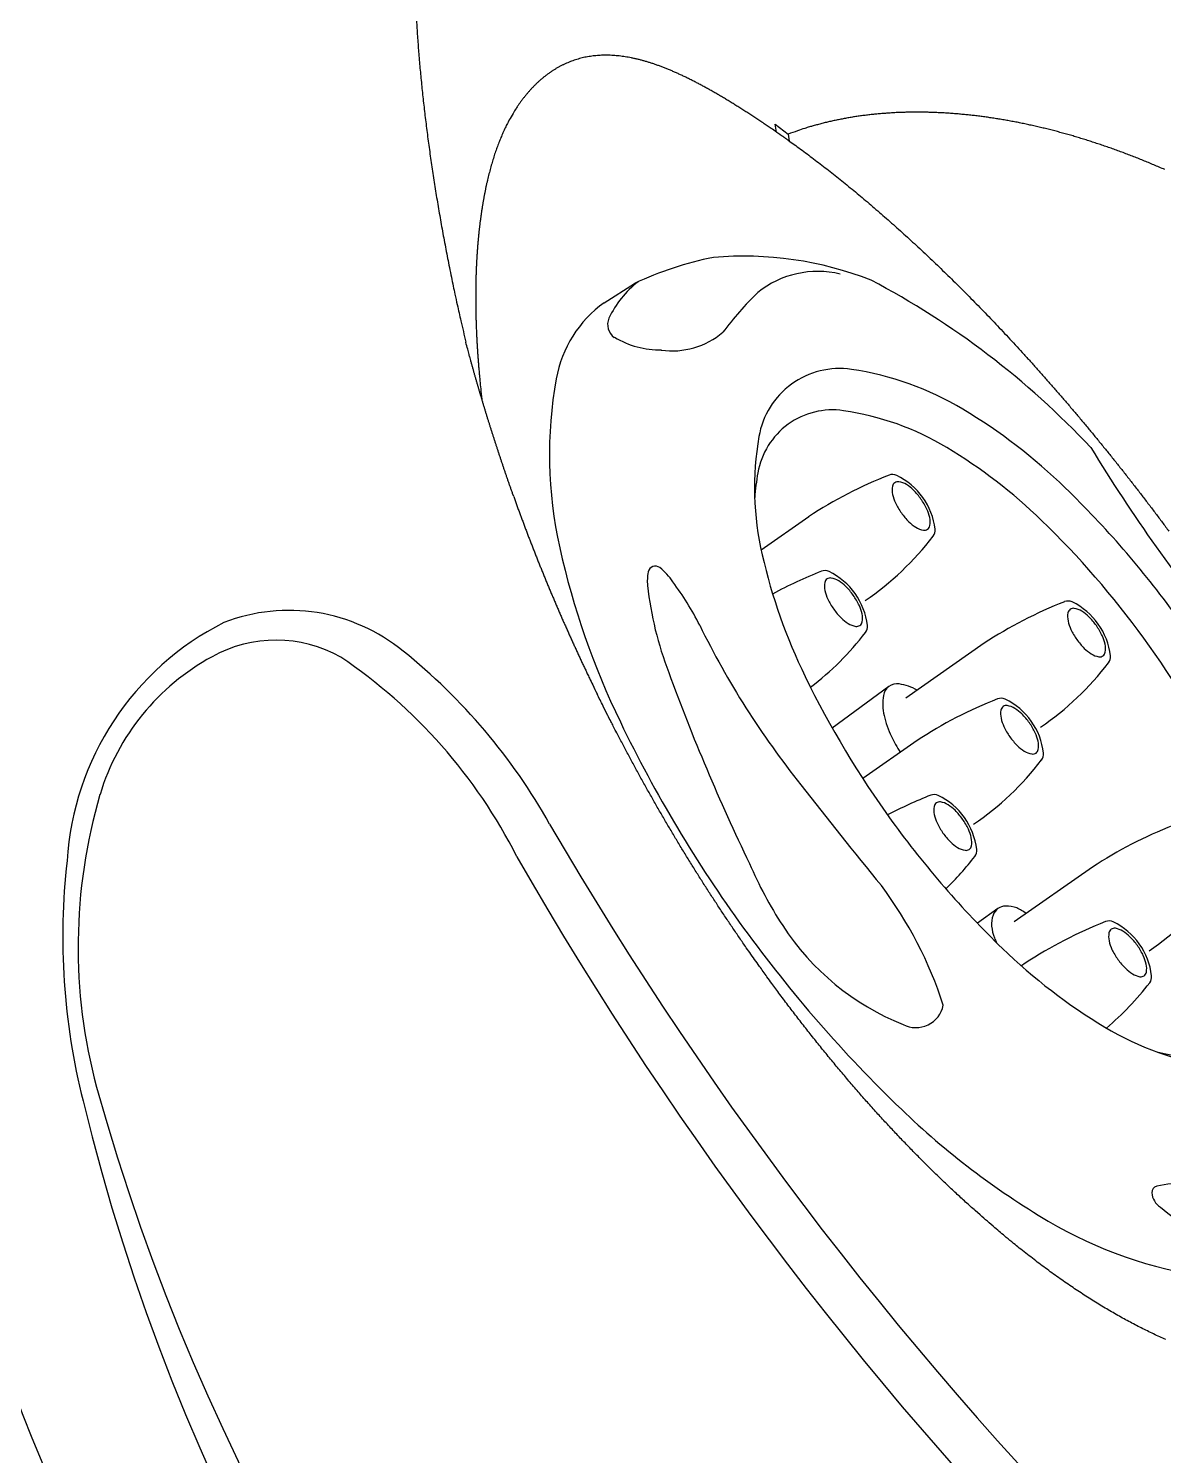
# Model space of a CAD drawing. Extents: x 649 to 723, y 631 to 778.
# Drawn here: x 654.48 to 659.89, y 658.91 to 665.7 of the extents above; entities that cross this region are included whole.
import ezdxf

# ---------------------------------------------------------------- set-up
doc = ezdxf.new("R2010")
doc.units = 0
doc.header["$MEASUREMENT"] = 0
doc.layers.add('1', color=4, linetype='Continuous')
doc.layers.add('204', color=7, linetype='Continuous')

# ---------------------------------------------------------------- blocks, each defined once
blk = doc.blocks.new('GATLING')
at = {"layer": '1', "color": 2}
for p, q in [((1.2106, 2.8), (1.3818, 2.7892)), ((1.2106, -2.8), (1.3218, -2.7936))]:
    blk.add_line(p, q, dxfattribs=at)
at = {"layer": '1', "color": 3}
for p, q in [((1.4006, 1.4034), (1.1242, 1.408)), ((1.2354, 0.5252), (0.9005, 0.5228)), ((1.7225, 0.4254), (1.2682, 0.4329)), ((1.1928, 0.238), (0.8771, 0.2432)), ((1.0344, -0.6359), (0.9142, -0.6349)), ((1.5147, -0.7399), (1.0604, -0.7325)), ((0.9865, -0.9222), (0.9644, -0.9219))]:
    blk.add_line(p, q, dxfattribs=at)
at = {"layer": '1', "color": 2}
blk.add_lwpolyline([(1.2106, 2.8, 0.193348), (0.8139, 2.6406, 0.100017), (0.3546, 1.9799, 0.057784), (0.1012, 1.1389, 0.044332), (0, 0, 0.044332), (0.1012, -1.1389, 0.057784), (0.3546, -1.9799, 0.100017), (0.8139, -2.6406, 0.193348), (1.2106, -2.8, 0.193348)], format="xyb", dxfattribs=at)
blk.add_lwpolyline([(2.5396, -0.002, 0.043581), (2.4698, 0.7973, 0.056954), (2.2952, 1.3868, 0.099412), (1.9774, 1.8512, 0.195606), (1.7051, 1.962, 0.195606), (1.4327, 1.8512, 0.099412), (1.115, 1.3868, 0.056954), (0.9403, 0.7973, 0.043581), (0.8705, -0.002, 0.043581), (0.9403, -0.8014, 0.056954), (1.115, -1.3908, 0.099412), (1.4327, -1.8553, 0.195606), (1.7051, -1.9661, 0.195606), (1.9774, -1.8553, 0.099412), (2.2952, -1.3908, 0.056954), (2.4698, -0.8014, 0.043581)], format="xyb", close=True, dxfattribs=at)
at = {"layer": '1', "color": 3}
for points in [[(2.3523, -0.002, 0.043581), (2.2876, 0.7382, 0.056954), (2.1259, 1.2842, 0.099412), (1.8316, 1.7143, 0.195606), (1.5794, 1.817, 0.195606), (1.3271, 1.7143, 0.022381), (1.2461, 1.628, 0.056954)], [(1.2354, 0.5252, 0.196601), (1.1892, 0.5063, 0.099139), (1.135, 0.4266, 0.056591), (1.1053, 0.3256, 0.027173), (1.0951, 0.2396, 0.043254)], [(1.3336, 0.4318, 0.093296), (1.2817, 0.5063, 0.196601), (1.2354, 0.5252, 0.196601)], [(1.2461, -1.632, 0.022381), (1.3271, -1.7184, 0.195606), (1.5794, -1.821, 0.195606), (1.8316, -1.7184, 0.099412), (2.1259, -1.2883, 0.056954), (2.2876, -0.7423, 0.043581), (2.3523, -0.002, 0.043581)], [(1.1293, -0.7336, 0.069632), (1.1083, -0.6856, 0.107057), (1.0713, -0.6471, 0.149849), (1.0344, -0.6359, 0.149849), (0.9976, -0.6473, 0.107057), (0.9608, -0.686, 0.075377), (0.9389, -0.7383, 0.023026), (0.9338, -0.7634, 0.062151)]]:
    blk.add_lwpolyline(points, format="xyb", dxfattribs=at)
for points in [[(1.8238, 1.0229, 0.196744), (1.8425, 1.0303, 0.0991), (1.8647, 1.0621, 0.056539), (1.8771, 1.1026, 0.043208), (1.8826, 1.1576, 0.043208), (1.8785, 1.2128, 0.056539), (1.867, 1.2536, 0.0991), (1.8457, 1.286, 0.196744), (1.8272, 1.2938, 0.196744), (1.8085, 1.2864, 0.0991), (1.7864, 1.2546, 0.056539), (1.7739, 1.2141, 0.043208), (1.7685, 1.159, 0.043208), (1.7726, 1.1038, 0.056539), (1.784, 1.0631, 0.0991), (1.8054, 1.0307, 0.196744)], [(1.2941, 0.8413, 0.196744), (1.3127, 0.8487, 0.0991), (1.3349, 0.8805, 0.056539), (1.3473, 0.921, 0.043208), (1.3528, 0.9761, 0.043208), (1.3487, 1.0313, 0.056539), (1.3373, 1.0721, 0.0991), (1.3159, 1.1044, 0.196744), (1.2974, 1.1123, 0.196744), (1.2787, 1.1049, 0.0991), (1.2566, 1.0731, 0.056539), (1.2441, 1.0326, 0.043208), (1.2387, 0.9775, 0.043208), (1.2428, 0.9223, 0.056539), (1.2542, 0.8815, 0.0991), (1.2756, 0.8492, 0.196744)], [(2.1458, 0.0449, 0.196744), (2.1645, 0.0523, 0.0991), (2.1866, 0.0841, 0.056539), (2.1991, 0.1246, 0.043208), (2.2045, 0.1796, 0.043208), (2.2004, 0.2349, 0.056539), (2.189, 0.2756, 0.0991), (2.1676, 0.308, 0.196744), (2.1492, 0.3158, 0.196744), (2.1305, 0.3084, 0.0991), (2.1083, 0.2766, 0.056539), (2.0959, 0.2361, 0.043208), (2.0904, 0.1811, 0.043208), (2.0945, 0.1259, 0.056539), (2.106, 0.0851, 0.0991), (2.1273, 0.0527, 0.196744)], [(1.616, -0.1425, 0.196744), (1.6347, -0.1351, 0.0991), (1.6569, -0.1033, 0.056539), (1.6693, -0.0628, 0.043208), (1.6748, -0.0078, 0.043208), (1.6707, 0.0475, 0.056539), (1.6592, 0.0882, 0.0991), (1.6379, 0.1206, 0.196744), (1.6194, 0.1284, 0.196744), (1.6007, 0.121, 0.0991), (1.5785, 0.0892, 0.056539), (1.5661, 0.0487, 0.043208), (1.5606, -0.0063, 0.043208), (1.5647, -0.0615, 0.056539), (1.5762, -0.1023, 0.0991), (1.5975, -0.1347, 0.196744)], [(1.0892, -0.327, 0.196744), (1.1079, -0.3196, 0.0991), (1.13, -0.2878, 0.056539), (1.1424, -0.2473, 0.043208), (1.1479, -0.1922, 0.043208), (1.1438, -0.137, 0.056539), (1.1324, -0.0962, 0.0991), (1.111, -0.0639, 0.196744), (1.0925, -0.0561, 0.196744), (1.0738, -0.0634, 0.0991), (1.0517, -0.0952, 0.056539), (1.0393, -0.1357, 0.043208), (1.0338, -0.1908, 0.043208), (1.0379, -0.246, 0.056539), (1.0493, -0.2868, 0.0991), (1.0707, -0.3191, 0.196744)], [(1.938, -1.1205, 0.196744), (1.9567, -1.1131, 0.0991), (1.9788, -1.0813, 0.056539), (1.9913, -1.0408, 0.043208), (1.9967, -0.9857, 0.043208), (1.9926, -0.9305, 0.056539), (1.9812, -0.8897, 0.0991), (1.9598, -0.8574, 0.196744), (1.9413, -0.8496, 0.196744), (1.9227, -0.857, 0.0991), (1.9005, -0.8888, 0.056539), (1.8881, -0.9292, 0.043208), (1.8826, -0.9843, 0.043208), (1.8867, -1.0395, 0.056539), (1.8981, -1.0803, 0.0991), (1.9195, -1.1127, 0.196744)], [(1.4097, -1.3028, 0.196744), (1.4284, -1.2954, 0.0991), (1.4506, -1.2636, 0.056539), (1.463, -1.2231, 0.043208), (1.4685, -1.168, 0.043208), (1.4644, -1.1128, 0.056539), (1.4529, -1.072, 0.0991), (1.4316, -1.0397, 0.196744), (1.4131, -1.0319, 0.196744), (1.3944, -1.0392, 0.0991), (1.3723, -1.071, 0.056539), (1.3598, -1.1115, 0.043208), (1.3544, -1.1666, 0.043208), (1.3585, -1.2218, 0.056539), (1.3699, -1.2626, 0.0991), (1.3913, -1.2949, 0.196744)]]:
    blk.add_lwpolyline(points, format="xyb", close=True, dxfattribs=at)
for centre, radius, start, end in [((1.4178, 2.3033), 0.4826, 92.09999, 118.73934), ((1.2253, 2.6604), 0.077, 120.89093, 197.27511), ((1.5357, 2.7973), 0.4134, 202.73264, 235.29786), ((1.5579, 2.7284), 0.3756, 226.25021, 274.18692), ((2.076, 0.7729), 1.6552, 98.49514, 107.24134), ((1.8525, 1.9531), 0.4574, 40.55621, 92.63843), ((0.7795, 1.4778), 0.2217, 133.30055, 150.1209), ((0.6513, 1.6139), 0.0347, 15.65361, 133.30055), ((2.0232, 0.7695), 1.6529, 150.30775, 165.10287), ((0.4077, 1.5457), 0.2876, 357.22969, 15.65361), ((-0.7236, 1.5133), 1.4188, 350.94439, 0.74437), ((1.2989, -0.7114), 2.1173, 75.56314, 87.24831), ((1.8155, 1.2953), 0.0452, 28.23137, 75.56314), ((1.5667, 1.1617), 0.3276, 330.72398, 28.23137), ((4.7219, 0.588), 4.1049, 170.15339, 182.72937), ((10.0383, -1.5372), 9.9931, 164.13598, 169.79622), ((0.7692, -0.8929), 2.1173, 75.56314, 82.49398), ((1.2858, 1.1137), 0.0452, 28.23137, 75.56314), ((1.037, 0.9801), 0.3276, 330.72398, 28.23137), ((1.4242, 2.3347), 1.4127, 268.37603, 286.51863), ((1.8131, 1.0236), 0.0452, 286.51863, 330.72398), ((1.2833, 0.8421), 0.0452, 286.51863, 330.72398), ((0.8945, 2.1531), 1.4127, 271.47318, 286.51863), ((1.6209, -1.6894), 2.1173, 75.56314, 87.24831), ((21.7601, 1.052), 21.1488, 181.78669, 183.45121), ((2.1375, 0.3173), 0.0452, 28.23137, 75.56314), ((1.8887, 0.1837), 0.3276, 330.72398, 28.23137), ((2.0978, -0.1969), 1.9427, 167.21379, 177.12928), ((1.0911, -1.8768), 2.1173, 75.56314, 87.24831), ((1.6077, 0.1299), 0.0452, 28.23137, 75.56314), ((1.3589, -0.0037), 0.3276, 330.72398, 28.23137), ((0.5643, -2.0612), 2.1173, 75.56314, 81.67922), ((1.7462, 1.3567), 1.4127, 268.37603, 286.51863), ((2.135, 0.0456), 0.0452, 286.51863, 330.72398), ((1.0809, -0.0546), 0.0452, 28.23137, 75.56314), ((0.8321, -0.1882), 0.3276, 330.72398, 28.23137), ((1.3763, -0.1639), 1.2205, 176.98153, 212.33932), ((1.2164, 1.1693), 1.4127, 268.37603, 286.51863), ((1.6052, -0.1418), 0.0452, 286.51863, 330.72398), ((-1.3, -0.2508), 1.9499, 341.94354, 0.87078), ((0.6896, 0.9848), 1.4127, 278.11348, 286.51863), ((1.0784, -0.3263), 0.0452, 286.51863, 330.72398), ((1.4131, -2.8548), 2.1173, 75.56314, 87.24831), ((1.9297, -0.8481), 0.0452, 28.23137, 75.56314), ((0.4639, -0.758), 0.1325, 206.32798, 312.80037), ((1.6809, -0.9817), 0.3276, 330.72398, 28.23137), ((0.8848, -3.037), 2.1173, 75.56314, 87.24831), ((1.4014, -1.0304), 0.0452, 28.23137, 75.56314), ((1.1526, -1.164), 0.3276, 330.72398, 28.23137), ((1.9272, -1.1198), 0.0452, 286.51863, 330.72398), ((1.5384, 0.1913), 1.4127, 268.37603, 286.51863), ((1.0101, 0.009), 1.4127, 274.40643, 286.51863), ((1.399, -1.3021), 0.0452, 286.51863, 330.72398), ((0.9096, -2.2078), 0.09, 148.20129, 201.19122), ((0.8579, -2.1758), 0.0292, 65.85789, 148.20129), ((0.5059, -2.9611), 0.8898, 47.24927, 65.85789), ((1.5789, -2.06), 0.7746, 193.4651, 246.50179), ((1.4143, -1.969), 0.4553, 228.05257, 274.80172), ((-1.8892, 14.648), 17.3947, 281.07556, 281.98071), ((1.7245, -2.6776), 0.3098, 42.73391, 90.52608), ((1.873, -2.5089), 0.0893, 340.77721, 27.68484), ((1.3345, -2.6593), 0.1283, 239.86541, 281.11875)]:
    blk.add_arc(centre, radius, start, end, dxfattribs=at)
at = {"layer": '1', "color": 2}
for centre, radius, start, end in [((1.0651, 1.1491), 1.6704, 65.48409, 79.07126), ((0.8992, 1.2407), 1.6667, 32.68174, 58.97257), ((-1.2459, 0.3869), 3.9577, 7.17159, 26.3033), ((11.0061, 0.2211), 8.3514, 175.46797, 183.23083), ((-2.3897, -0.3414), 5.0585, 349.03634, 1.04034), ((-0.1996, -0.7077), 2.8392, 324.02263, 347.88776), ((1.4576, -1.9634), 0.7617, 296.93678, 327.22792), ((0.7399, -0.1024), 2.7534, 282.20166, 292.70587)]:
    blk.add_arc(centre, radius, start, end, dxfattribs=at)
blk = doc.blocks.new('2010PRODIGY')
at = {"layer": '1', "color": 3}
for centre, radius, start, end in [((24.4587, 15.3969), 19.8142, 146.22472, 173.14014), ((6.7115, 14.6126), 0.8576, 50.69765, 111.21136), ((7.0175, 14.194), 1.3652, 116.83553, 176.48982), ((6.6501, 14.702), 0.6264, 60.58454, 119.14937), ((6.8778, 14.2714), 1.1135, 118.58598, 163.18932), ((5.5522, 13.1626), 2.5147, 26.83106, 56.01551), ((5.4904, 13.075), 2.8211, 29.24679, 51.28678), ((8.2889, 13.8675), 2.5812, 163.66807, 194.98898), ((23.491, 23.4951), 17.9783, 210.19387, 239.82049), ((8.855, 13.9174), 3.2204, 173.57848, 194.05237), ((22.9649, 22.9724), 17.4741, 209.76477, 240.26667), ((16.0663, 16.0736), 10.6652, 195.631, 254.51794), ((15.4937, 15.5008), 10.0451, 193.61947, 256.43801), ((12.0741, 12.072), 11.3457, 180.0604, 269.92388), ((12.0555, 12.0565), 9.3807, 180.00484, 269.99518)]:
    blk.add_arc(centre, radius, start, end, dxfattribs=at)
at = {"layer": '1'}
for centre, radius, start, end in [((15.5806, 15.5816), 10.8741, 185.05303, 263.41263), ((12.0597, 12.0597), 12.0597, 179.99029, 270.00488)]:
    blk.add_arc(centre, radius, start, end, dxfattribs=at)
at = {"layer": '204', "color": 3, "linetype": 'Continuous'}
for p, q in [((9.026, 17.7853), (9.0877, 17.7371)), ((9.0321, 17.7466), (9.026, 17.7853)), ((9.0877, 17.7371), (9.0926, 17.7044))]:
    blk.add_line(p, q, dxfattribs=at)
for points in [[(7.3181, 18.2782, 0.001346), (7.3204, 18.2412, 0.001334), (7.3229, 18.2038, 0.00132), (7.3256, 18.1662, 0.001306), (7.3285, 18.1283, 0.001292), (7.3317, 18.0902, 0.00128), (7.335, 18.0517, 0.001267), (7.3386, 18.013, 0.001257), (7.3425, 17.9741, 0.001245), (7.3465, 17.9349, 0.001235), (7.3508, 17.8954, 0.001224), (7.3552, 17.8557, 0.001215), (7.36, 17.8158, 0.001205), (7.3649, 17.7756, 0.001197), (7.3701, 17.7351, 0.001188), (7.3754, 17.6944, 0.001181), (7.3811, 17.6535, 0.001173), (7.3869, 17.6124, 0.001166), (7.393, 17.571, 0.001158), (7.3993, 17.5294, 0.001152), (7.4058, 17.4876, 0.001146), (7.4126, 17.4456, 0.001143), (7.4196, 17.4033, 0.001134), (7.4268, 17.3609, 0.001122), (7.4343, 17.3183, 0.001126), (7.442, 17.2754, 0.001146), (7.45, 17.2322, 0.001107), (7.4581, 17.1891, 0.001028), (7.4665, 17.146, 0.001134), (7.4752, 17.102, 0.001353), (7.4844, 17.0567, 0.001015), (7.4932, 17.0142, 0.000333), (7.5013, 16.9756, 0.001441), (7.5122, 16.9256, 0.002468), (7.5297, 16.8482, 0.001189), (7.5531, 16.7465, 0.000624)], [(9.0321, 17.7466), (9.0121, 17.7604, 0.000879), (8.9923, 17.7739, 0.00088), (8.9726, 17.7871, 0.000915), (8.953, 17.8002, 0.000988), (8.9336, 17.8131, 0.00105), (8.9144, 17.8257, 0.001109), (8.8953, 17.8381, 0.001169), (8.8763, 17.8503, 0.001237), (8.8575, 17.8623, 0.001303), (8.8389, 17.874, 0.001374), (8.8204, 17.8855, 0.001445), (8.802, 17.8968, 0.001522), (8.7838, 17.9078, 0.001598), (8.7657, 17.9186, 0.00168), (8.7477, 17.9291, 0.001762), (8.7299, 17.9394, 0.00185), (8.7122, 17.9494, 0.001938), (8.6947, 17.9591, 0.002032), (8.6773, 17.9686, 0.002127), (8.66, 17.9778, 0.002229), (8.6429, 17.9867, 0.002331), (8.6259, 17.9954, 0.00244), (8.609, 18.0038, 0.00255), (8.5923, 18.0119, 0.002666), (8.5757, 18.0197, 0.002784), (8.5592, 18.0272, 0.002909), (8.5428, 18.0345, 0.003035), (8.5266, 18.0414, 0.003169), (8.5105, 18.048, 0.003304), (8.4945, 18.0544, 0.003447), (8.4786, 18.0604, 0.003592), (8.4629, 18.0661, 0.003744), (8.4473, 18.0715, 0.003894), (8.4318, 18.0766, 0.004045), (8.4164, 18.0814, 0.004198), (8.4011, 18.0858, 0.004355), (8.386, 18.0899, 0.004515), (8.371, 18.0937, 0.00468), (8.3561, 18.0972, 0.004846), (8.3413, 18.1003, 0.005015), (8.3266, 18.1031, 0.005186), (8.312, 18.1055, 0.005361), (8.2975, 18.1076, 0.005531), (8.2832, 18.1094, 0.0057), (8.269, 18.1108, 0.005855), (8.2548, 18.1119, 0.005996), (8.2408, 18.1126, 0.006139), (8.2269, 18.1129, 0.006278), (8.2132, 18.1129, 0.006414), (8.1995, 18.1126, 0.006545), (8.1859, 18.1119, 0.00667), (8.1725, 18.1108, 0.006789), (8.1592, 18.1094, 0.006901), (8.146, 18.1076, 0.007004), (8.1329, 18.1054, 0.007098), (8.1199, 18.1029, 0.007182), (8.1071, 18.1, 0.007254), (8.0943, 18.0967, 0.007317), (8.0817, 18.0931, 0.007364), (8.0692, 18.0891, 0.007401), (8.0568, 18.0847, 0.007407), (8.0446, 18.08, 0.007387), (8.0324, 18.0749, 0.007357), (8.0204, 18.0694, 0.007319), (8.0085, 18.0635, 0.007269), (7.9968, 18.0573, 0.007211), (7.9851, 18.0507, 0.007144), (7.9736, 18.0437, 0.007073), (7.9623, 18.0364, 0.006977), (7.951, 18.0287, 0.006863), (7.9399, 18.0206, 0.006742), (7.929, 18.0122, 0.006617), (7.9181, 18.0034, 0.0065), (7.9075, 17.9943, 0.006394), (7.8969, 17.9849, 0.006261), (7.8866, 17.9751, 0.006111), (7.8764, 17.9649, 0.00605), (7.8663, 17.9545, 0.006061), (7.8564, 17.9436, 0.005781), (7.8467, 17.9326, 0.005308), (7.8373, 17.9212, 0.005757), (7.8278, 17.9094, 0.006734), (7.8184, 17.8969, 0.005009), (7.8097, 17.885, 0.001691), (7.8018, 17.874, 0.006932), (7.7922, 17.8593, 0.011574), (7.778, 17.8359, 0.005493), (7.7597, 17.8046, 0.002866)], [(7.7597, 17.8046), (7.7541, 17.794, 0.003431), (7.7485, 17.7832, 0.003346), (7.7431, 17.7722, 0.003322), (7.7378, 17.7611, 0.003375), (7.7325, 17.7498, 0.003353), (7.7274, 17.7384, 0.00326), (7.7224, 17.7268, 0.003187), (7.7175, 17.7151, 0.003131), (7.7127, 17.7032, 0.00307), (7.7081, 17.6911, 0.003004), (7.7035, 17.6789, 0.00294), (7.699, 17.6666, 0.002877), (7.6946, 17.654, 0.002813), (7.6904, 17.6413, 0.00275), (7.6862, 17.6285, 0.002687), (7.6821, 17.6154, 0.002625), (7.6782, 17.6023, 0.002563), (7.6743, 17.5889, 0.002502), (7.6706, 17.5754, 0.002441), (7.6669, 17.5617, 0.002381), (7.6633, 17.5479, 0.002323), (7.6598, 17.5338, 0.002268), (7.6564, 17.5197, 0.002221), (7.6531, 17.5053, 0.002183), (7.6499, 17.4908, 0.002144), (7.6468, 17.4761, 0.002107), (7.6438, 17.4613, 0.00207), (7.6409, 17.4463, 0.002037), (7.6381, 17.4311, 0.002002), (7.6354, 17.4158, 0.001971), (7.6328, 17.4003, 0.001939), (7.6302, 17.3847, 0.00191), (7.6278, 17.3689, 0.00188), (7.6255, 17.3529, 0.001852), (7.6233, 17.3369, 0.001824), (7.6211, 17.3206, 0.001799), (7.6191, 17.3042, 0.001773), (7.6172, 17.2877, 0.001749), (7.6153, 17.271, 0.001725), (7.6136, 17.2542, 0.001703), (7.612, 17.2372, 0.00168), (7.6105, 17.2201, 0.001659), (7.6091, 17.2028, 0.001634), (7.6077, 17.1854, 0.001609), (7.6065, 17.1679, 0.001584), (7.6054, 17.1502, 0.001561), (7.6044, 17.1324, 0.001538), (7.6035, 17.1144, 0.001516), (7.6027, 17.0963, 0.001494), (7.602, 17.0781, 0.001474), (7.6014, 17.0598, 0.001453), (7.6009, 17.0413, 0.001434), (7.6005, 17.0227, 0.001414), (7.6002, 17.0039, 0.001396), (7.6001, 16.9851, 0.001378), (7.6, 16.9661, 0.001361), (7.6, 16.947, 0.001344), (7.6001, 16.9277, 0.001328), (7.6004, 16.9084, 0.001312), (7.6007, 16.8889, 0.001297), (7.6011, 16.8693, 0.001282), (7.6017, 16.8496, 0.001267), (7.6023, 16.8298, 0.001254), (7.6031, 16.8099, 0.001243), (7.6039, 16.7898, 0.001226), (7.6049, 16.7696, 0.001206), (7.6059, 16.7494, 0.001203), (7.6071, 16.729, 0.001214), (7.6084, 16.7085, 0.001167), (7.6097, 16.6879, 0.001079), (7.6112, 16.6674, 0.00118), (7.6128, 16.6464, 0.001393), (7.6146, 16.6248, 0.001045), (7.6163, 16.6045, 0.000354), (7.6179, 16.5861, 0.00146), (7.6202, 16.5622, 0.00247), (7.624, 16.5251, 0.001188), (7.6292, 16.4764, 0.000624)], [(10.8797, 17.5686, 0.001746), (10.8539, 17.5798, 0.001759), (10.8282, 17.5908, 0.001771), (10.8026, 17.6015, 0.001785), (10.777, 17.6119, 0.001797), (10.7515, 17.6222, 0.00181), (10.726, 17.6322, 0.001822), (10.7005, 17.6419, 0.001836), (10.6752, 17.6515, 0.001848), (10.6498, 17.6607, 0.001862), (10.6246, 17.6698, 0.001875), (10.5994, 17.6786, 0.001889), (10.5742, 17.6872, 0.001903), (10.5491, 17.6955, 0.001916), (10.5241, 17.7037, 0.001926), (10.4992, 17.7115, 0.001944), (10.4742, 17.7192, 0.001967), (10.4494, 17.7266, 0.00199), (10.4245, 17.7338, 0.002013), (10.3996, 17.7408, 0.00203), (10.3748, 17.7475, 0.002043), (10.35, 17.7541, 0.002059), (10.3251, 17.7604, 0.002076), (10.3004, 17.7665, 0.002093), (10.2756, 17.7723, 0.00211), (10.2508, 17.778, 0.002128), (10.2261, 17.7834, 0.002147), (10.2014, 17.7885, 0.002166), (10.1768, 17.7935, 0.002186), (10.1521, 17.7982, 0.002206), (10.1276, 17.8026, 0.002227), (10.103, 17.8069, 0.002248), (10.0785, 17.8109, 0.00227), (10.0541, 17.8146, 0.002293), (10.0297, 17.8182, 0.002316), (10.0053, 17.8214, 0.002339), (9.981, 17.8245, 0.002364), (9.9568, 17.8273, 0.002389), (9.9326, 17.8298, 0.002415), (9.9084, 17.8321, 0.002441), (9.8844, 17.8342, 0.002468), (9.8604, 17.836, 0.002495), (9.8364, 17.8376, 0.002524), (9.8126, 17.8389, 0.002552), (9.7888, 17.84, 0.002582), (9.7651, 17.8408, 0.002611), (9.7415, 17.8414, 0.002642), (9.7179, 17.8417, 0.002673), (9.6945, 17.8418, 0.002706), (9.6711, 17.8416, 0.002738), (9.6478, 17.8411, 0.002771), (9.6246, 17.8404, 0.002805), (9.6015, 17.8395, 0.002839), (9.5785, 17.8382, 0.002874), (9.5556, 17.8367, 0.002909), (9.5328, 17.835, 0.002945), (9.5101, 17.833, 0.002983), (9.4876, 17.8307, 0.003018), (9.4651, 17.8281, 0.003053), (9.4427, 17.8253, 0.003095), (9.4205, 17.8222, 0.003144), (9.3984, 17.8189, 0.003168), (9.3764, 17.8152, 0.003178), (9.3545, 17.8113, 0.003238), (9.3328, 17.8072, 0.003338), (9.3113, 17.8028, 0.003287), (9.2901, 17.7981, 0.003108), (9.2691, 17.7932, 0.003474), (9.2481, 17.788, 0.004202), (9.2268, 17.7823, 0.003232), (9.2068, 17.7768, 0.00111), (9.1889, 17.7717, 0.004628), (9.1664, 17.7646, 0.008142), (9.1322, 17.7529, 0.004048), (9.0877, 17.7371, 0.00216)], [(9.0926, 17.7044), (9.091, 17.7055, 0.000258), (9.0895, 17.7066, 0.000262), (9.088, 17.7077, 0.000258), (9.0865, 17.7087, 0.000246), (9.085, 17.7098, 0.000236), (9.0835, 17.7109, 0.000228), (9.0819, 17.712, 0.00022), (9.0804, 17.713, 0.00021), (9.0789, 17.7141, 0.000202), (9.0774, 17.7152, 0.000193), (9.0759, 17.7163, 0.000184), (9.0744, 17.7173, 0.000175), (9.0728, 17.7184, 0.000167), (9.0713, 17.7194, 0.000157), (9.0698, 17.7205, 0.000149), (9.0683, 17.7216, 0.000139), (9.0668, 17.7226, 0.000131), (9.0653, 17.7237, 0.000122), (9.0637, 17.7247, 0.000113), (9.0622, 17.7258, 0.000104), (9.0607, 17.7268, 0.000095), (9.0592, 17.7279, 0.000086), (9.0577, 17.7289, 0.000077), (9.0562, 17.73, 0.000068), (9.0547, 17.731, 0.000059), (9.0531, 17.7321, 0.00005), (9.0516, 17.7331, 0.000041), (9.0501, 17.7342, 0.000031), (9.0486, 17.7352, 0.000023), (9.0471, 17.7363, 0.000016), (9.0456, 17.7373, 0.000004), (9.0441, 17.7383, -0.000014), (9.0426, 17.7394, -0.000011), (9.0411, 17.7404, 0.000012), (9.0398, 17.7413, -0.000045), (9.0381, 17.7425, -0.000118), (9.0355, 17.7443, -0.00006), (9.0321, 17.7466, -0.00003)], [(9.0926, 17.7044), (9.1231, 17.6826, -0.002072), (9.1539, 17.6602, -0.002019), (9.185, 17.6372, -0.001969), (9.2162, 17.6138, -0.001928), (9.2476, 17.5898, -0.001885), (9.2792, 17.5653, -0.001846), (9.311, 17.5403, -0.001807), (9.343, 17.5147, -0.001772), (9.3751, 17.4887, -0.001737), (9.4074, 17.4621, -0.001705), (9.4399, 17.435, -0.001673), (9.4726, 17.4074, -0.001645), (9.5054, 17.3793, -0.001616), (9.5384, 17.3507, -0.001588), (9.5715, 17.3216, -0.001564), (9.6048, 17.292, -0.001549), (9.6382, 17.2619, -0.001539), (9.6716, 17.2314, -0.001544), (9.7051, 17.2005, -0.001531), (9.7387, 17.1691, -0.001502), (9.7723, 17.1373, -0.001477), (9.8059, 17.1051, -0.001459), (9.8396, 17.0725, -0.00144), (9.8733, 17.0395, -0.001422), (9.907, 17.0061, -0.001404), (9.9407, 16.9723, -0.001388), (9.9744, 16.9381, -0.001372), (10.0081, 16.9035, -0.001357), (10.0419, 16.8686, -0.001343), (10.0756, 16.8333, -0.00133), (10.1093, 16.7976, -0.001317), (10.143, 16.7616, -0.001306), (10.1767, 16.7252, -0.001295), (10.2103, 16.6885, -0.001285), (10.2439, 16.6514, -0.001275), (10.2774, 16.614, -0.001266), (10.3109, 16.5762, -0.001258), (10.3444, 16.5382, -0.00125), (10.3778, 16.4998, -0.001243), (10.4111, 16.4611, -0.001237), (10.4444, 16.4221, -0.00123), (10.4776, 16.3828, -0.001225), (10.5107, 16.3432, -0.00122), (10.5437, 16.3033, -0.001216), (10.5766, 16.2631, -0.001212), (10.6095, 16.2226, -0.001209), (10.6422, 16.1819, -0.001206), (10.6748, 16.1409, -0.001204), (10.7073, 16.0996, -0.001202), (10.7397, 16.058, -0.001202), (10.772, 16.0162, -0.0012), (10.8041, 15.9742, -0.001199), (10.8361, 15.9319, -0.001198), (10.8679, 15.8895, -0.001197), (10.8995, 15.8468, -0.001199)], [(10.8847, 11.9994, -0.00355), (10.8558, 12.0123, -0.003473), (10.8267, 12.0258, -0.003394), (10.7975, 12.0399, -0.003324), (10.768, 12.0545, -0.003252), (10.7385, 12.0697, -0.003188), (10.7087, 12.0854, -0.003123), (10.6789, 12.1017, -0.003065), (10.6488, 12.1185, -0.003005), (10.6187, 12.1359, -0.002952), (10.5884, 12.1538, -0.002898), (10.558, 12.1723, -0.002851), (10.5275, 12.1913, -0.002802), (10.4969, 12.2109, -0.00276), (10.4663, 12.231, -0.002702), (10.4355, 12.2516, -0.002631), (10.4047, 12.2727, -0.002601), (10.3739, 12.2944, -0.002604), (10.3429, 12.3166, -0.002483), (10.312, 12.3392, -0.002279), (10.2812, 12.3621, -0.002471), (10.2499, 12.386, -0.00289), (10.2179, 12.411, -0.002151), (10.1877, 12.4348, -0.000731), (10.1605, 12.4565, -0.002977), (10.1254, 12.4856, -0.00497), (10.0714, 12.5316, -0.002366), (10.0006, 12.5928, -0.001238)], [(7.7811, 16.0117), (7.7758, 16.0265, -0.00041), (7.7706, 16.0413, -0.000411), (7.7654, 16.0561, -0.000411), (7.7602, 16.071, -0.00041), (7.7551, 16.0858, -0.00041), (7.75, 16.1006, -0.00041), (7.7449, 16.1154, -0.00041), (7.7398, 16.1302, -0.00041), (7.7348, 16.145, -0.00041), (7.7298, 16.1598, -0.00041), (7.7248, 16.1746, -0.00041), (7.7199, 16.1894, -0.000409), (7.715, 16.2041, -0.000409), (7.7101, 16.2189, -0.000409), (7.7052, 16.2337, -0.000409), (7.7004, 16.2485, -0.000409), (7.6956, 16.2632, -0.000409), (7.6908, 16.278, -0.000409), (7.6861, 16.2927, -0.000409), (7.6813, 16.3075, -0.000409), (7.6766, 16.3222, -0.000409), (7.672, 16.3369, -0.000409), (7.6674, 16.3517, -0.000409), (7.6628, 16.3664, -0.000409), (7.6582, 16.3811, -0.000409), (7.6536, 16.3958, -0.000409), (7.6491, 16.4105, -0.000409), (7.6446, 16.4252, -0.000409), (7.6402, 16.4399, -0.000409), (7.6357, 16.4546, -0.00041), (7.6313, 16.4692, -0.00041), (7.627, 16.4839, -0.000409), (7.6226, 16.4986, -0.00041), (7.6183, 16.5132, -0.000411), (7.614, 16.5279, -0.00041), (7.6097, 16.5425, -0.000407), (7.6055, 16.5571, -0.000411), (7.6013, 16.5718, -0.000419), (7.5971, 16.5864, -0.000408), (7.593, 16.601, -0.000381), (7.5889, 16.6154, -0.000421), (7.5848, 16.6301, -0.000501), (7.5806, 16.6452, -0.000381), (7.5767, 16.6593, -0.000132), (7.5732, 16.672, -0.000537), (7.5687, 16.6884, -0.000925), (7.5619, 16.7136, -0.000454), (7.5531, 16.7465, -0.000241)], [(7.7811, 16.0117), (7.7878, 15.993, 0.000595), (7.7945, 15.9742, 0.000593), (7.8013, 15.9555, 0.000592), (7.8081, 15.9367, 0.00059), (7.815, 15.918, 0.000589), (7.822, 15.8992, 0.000587), (7.829, 15.8804, 0.000586), (7.836, 15.8616, 0.000584), (7.8431, 15.8428, 0.000583), (7.8503, 15.8241, 0.000582), (7.8575, 15.8053, 0.000581), (7.8648, 15.7865, 0.000579), (7.8721, 15.7676, 0.000578), (7.8795, 15.7488, 0.000577), (7.8869, 15.73, 0.000576), (7.8943, 15.7112, 0.000575), (7.9019, 15.6924, 0.000574), (7.9094, 15.6736, 0.000573), (7.9171, 15.6547, 0.000572), (7.9247, 15.6359, 0.000571), (7.9324, 15.6171, 0.00057), (7.9402, 15.5983, 0.000569), (7.948, 15.5795, 0.000568), (7.9559, 15.5606, 0.000568), (7.9638, 15.5418, 0.000567), (7.9718, 15.523, 0.000566), (7.9798, 15.5042, 0.000566), (7.9879, 15.4854, 0.000565), (7.996, 15.4665, 0.000565), (8.0042, 15.4477, 0.000565), (8.0124, 15.4289, 0.000564), (8.0207, 15.4101, 0.000563), (8.029, 15.3913, 0.000563), (8.0374, 15.3726, 0.000564), (8.0458, 15.3538, 0.000563), (8.0543, 15.335, 0.000559), (8.0628, 15.3162, 0.000564), (8.0713, 15.2975, 0.000575), (8.08, 15.2787, 0.000558), (8.0886, 15.26, 0.000521), (8.0972, 15.2414, 0.000576), (8.106, 15.2225, 0.000687), (8.1151, 15.2032, 0.000521), (8.1237, 15.1851, 0.000178), (8.1314, 15.1687, 0.000735), (8.1415, 15.1477, 0.001266), (8.1571, 15.1154, 0.000618), (8.1777, 15.0731, 0.000327)], [(8.9043, 13.8412), (8.8882, 13.8643, -0.000807), (8.8721, 13.8875, -0.000805), (8.8561, 13.9108, -0.000803), (8.8401, 13.9341, -0.0008), (8.8242, 13.9575, -0.000797), (8.8083, 13.9811, -0.000794), (8.7925, 14.0046, -0.000792), (8.7768, 14.0283, -0.000789), (8.7611, 14.052, -0.000787), (8.7455, 14.0758, -0.000784), (8.7299, 14.0997, -0.000782), (8.7144, 14.1236, -0.00078), (8.699, 14.1476, -0.000778), (8.6836, 14.1717, -0.000776), (8.6683, 14.1958, -0.000775), (8.653, 14.22, -0.000773), (8.6379, 14.2443, -0.000771), (8.6228, 14.2686, -0.00077), (8.6077, 14.293, -0.000768), (8.5927, 14.3174, -0.000767), (8.5778, 14.342, -0.000766), (8.563, 14.3665, -0.000765), (8.5482, 14.3911, -0.000764), (8.5335, 14.4158, -0.000763), (8.5189, 14.4405, -0.000762), (8.5043, 14.4653, -0.000761), (8.4898, 14.4902, -0.00076), (8.4754, 14.515, -0.00076), (8.461, 14.54, -0.000759), (8.4468, 14.565, -0.000759), (8.4326, 14.59, -0.000759), (8.4185, 14.6151, -0.000758), (8.4044, 14.6402, -0.000759), (8.3904, 14.6653, -0.00076), (8.3765, 14.6906, -0.000758), (8.3627, 14.7158, -0.000754), (8.349, 14.7411, -0.000761), (8.3353, 14.7664, -0.000776), (8.3217, 14.7918, -0.000755), (8.3082, 14.8172, -0.000705), (8.2949, 14.8424, -0.000779), (8.2815, 14.8681, -0.00093), (8.2678, 14.8945, -0.000706), (8.255, 14.9192, -0.000242), (8.2435, 14.9416, -0.000998), (8.2289, 14.9704, -0.001722), (8.2067, 15.0148, -0.000843), (8.1777, 15.0731, -0.000447)], [(10.0006, 12.5928), (9.9778, 12.6129, -0.001467), (9.955, 12.6332, -0.001454), (9.9322, 12.6538, -0.001439), (9.9095, 12.6745, -0.001422), (9.8867, 12.6955, -0.001406), (9.864, 12.7167, -0.001391), (9.8413, 12.7382, -0.001377), (9.8186, 12.7598, -0.001363), (9.7959, 12.7817, -0.001349), (9.7732, 12.8038, -0.001336), (9.7506, 12.8261, -0.001323), (9.728, 12.8487, -0.00131), (9.7054, 12.8714, -0.001298), (9.6829, 12.8943, -0.001287), (9.6604, 12.9175, -0.001275), (9.6379, 12.9408, -0.001265), (9.6154, 12.9644, -0.001254), (9.593, 12.9881, -0.001244), (9.5706, 13.0121, -0.001234), (9.5483, 13.0362, -0.001225), (9.526, 13.0605, -0.001215), (9.5037, 13.0851, -0.001207), (9.4815, 13.1098, -0.001198), (9.4594, 13.1347, -0.00119), (9.4372, 13.1598, -0.001182), (9.4152, 13.1851, -0.001173), (9.3932, 13.2105, -0.001164), (9.3712, 13.2362, -0.001154), (9.3493, 13.262, -0.001145), (9.3274, 13.288, -0.001136), (9.3056, 13.3142, -0.001127), (9.2839, 13.3405, -0.001118), (9.2622, 13.367, -0.001111), (9.2406, 13.3937, -0.001105), (9.2191, 13.4205, -0.001095), (9.1976, 13.4475, -0.001081), (9.1762, 13.4746, -0.001084), (9.1548, 13.502, -0.001098), (9.1335, 13.5295, -0.001061), (9.1123, 13.5571, -0.000986), (9.0913, 13.5846, -0.001081), (9.0701, 13.6127, -0.00128), (9.0484, 13.6417, -0.000967), (9.0282, 13.669, -0.000333), (9.0099, 13.6938, -0.001355), (8.9865, 13.7259, -0.002311), (8.9509, 13.7757, -0.001123), (8.9043, 13.8412, -0.000594)]]:
    blk.add_lwpolyline(points, format="xyb", dxfattribs=at)
at = {"layer": '1', "rotation": 35.95845989986068}
blk.add_blockref('GATLING', (8.8754, 13.9577), dxfattribs=at)

msp = doc.modelspace()

# ---------------------------------------------------------------- block references
at = {"layer": '1'}
msp.add_blockref('2010PRODIGY', (649.0128, 647.4604), dxfattribs=at)

doc.saveas('drawing.dxf')
